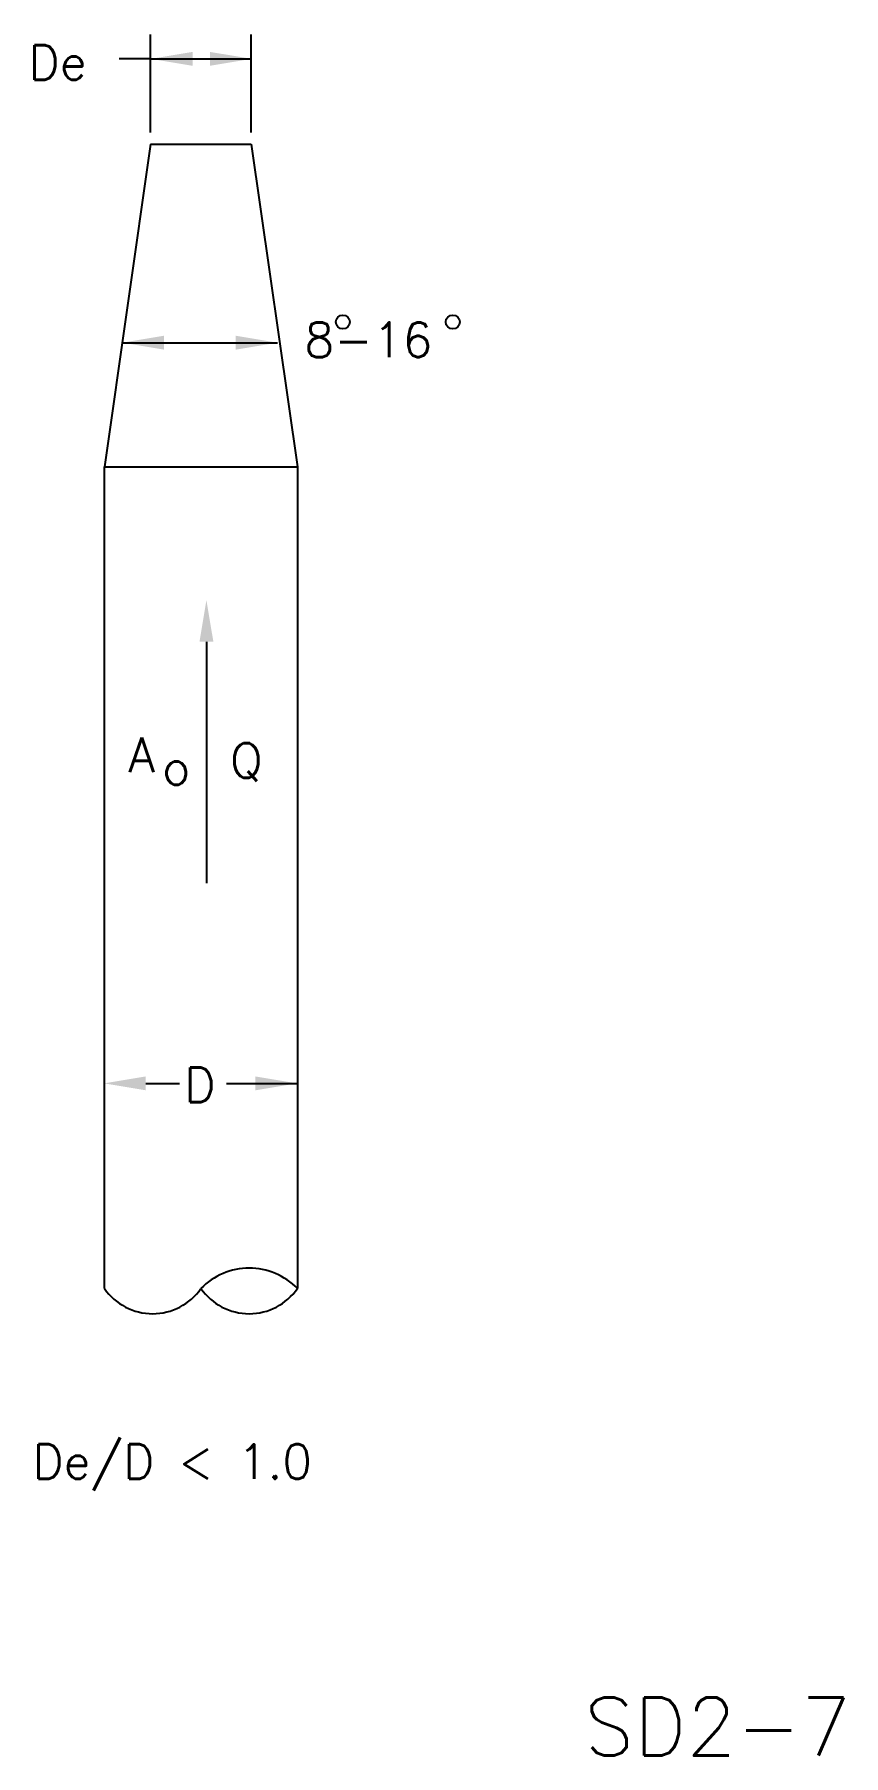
# Model space of a CAD drawing. Extents: x 3.32 to 6.38, y 1.42 to 7.93.
import ezdxf

# ---------------------------------------------------------------- set-up
doc = ezdxf.new("R2010")
doc.units = 0
doc.header["$LTSCALE"] = 0.65
doc.header["$MEASUREMENT"] = 0
doc.layers.get('0').update_dxf_attribs({"linetype": 'CONTINUOUS'})
doc.layers.add('NUMBER', color=3, linetype='CONTINUOUS')
doc.styles.add('ROMANS', font='ROMANS')

msp = doc.modelspace()

# ---------------------------------------------------------------- linework, layer by layer
at = {"color": 7}
for p, q in [((3.7583, 7.5621), (3.7583, 7.9326)), ((4.1384, 7.5621), (4.1384, 7.9326)), ((3.7583, 7.8402), (3.639, 7.8402)), ((3.7583, 7.8402), (4.1384, 7.8402)), ((3.7583, 7.5176), (3.5833, 6.2964)), ((3.7583, 7.5176), (4.1384, 7.5176)), ((4.1384, 7.5176), (4.3134, 6.2964)), ((3.6507, 6.7665), (4.2378, 6.7665)), ((3.5833, 3.189), (3.5833, 6.2964)), ((3.5833, 6.2964), (4.3134, 6.2964)), ((4.3134, 6.2964), (4.3134, 3.189)), ((3.9692, 5.6351), (3.9692, 4.722)), ((3.74, 3.9647), (3.8671, 3.9647)), ((4.045, 3.9647), (4.3118, 3.9647))]:
    msp.add_line(p, q, dxfattribs=at)
for centre in [(4.4849, 6.8448), (4.9006, 6.8448)]:
    msp.add_circle(centre, 0.0264, dxfattribs=at)
for centre, radius, start, end in [((4.1309, 3.0104), 0.2553, 44.36522, 135.63478), ((3.7659, 3.3157), 0.2222, 214.77465, 325.22535), ((4.1309, 3.3157), 0.2222, 214.77465, 325.22535)]:
    msp.add_arc(centre, radius, start, end, dxfattribs=at)
for points in [[(3.9167, 7.8139), (3.9167, 7.8664), (3.7592, 7.8402)], [(3.9826, 7.8664), (3.9826, 7.8139), (4.1401, 7.8402)], [(3.8087, 6.7403), (3.8087, 6.7928), (3.6512, 6.7665)], [(4.0803, 6.7928), (4.0803, 6.7403), (4.2378, 6.7665)], [(3.943, 5.6351), (3.9955, 5.6351), (3.9692, 5.7926)], [(3.74, 3.9385), (3.74, 3.991), (3.5825, 3.9647)], [(4.1543, 3.991), (4.1543, 3.9385), (4.3118, 3.9647)]]:
    msp.add_solid(points, dxfattribs=at)

# ---------------------------------------------------------------- texts
at = {"color": 7, "style": 'ROMANS'}
for s, height, p in [('De', 0.13125, (3.2964, 7.7613)), ('8-16', 0.13125, (4.3396, 6.7117)), ('A', 0.1313, (3.674, 5.1416)), ('Q', 0.1313, (4.0581, 5.1209)), ('o', 0.1313, (3.8016, 5.0942)), ('D', 0.1313, (3.8856, 3.8931)), ('De/D < 1.0', 0.13125, (3.3113, 2.4685))]:
    msp.add_text(s, height=height, dxfattribs=at).set_placement(p)
at = {"layer": 'NUMBER', "color": 7, "style": 'ROMANS'}
msp.add_text('SD2-7', height=0.22, dxfattribs=at).set_placement((5.3977, 1.422))

doc.saveas('drawing.dxf')
